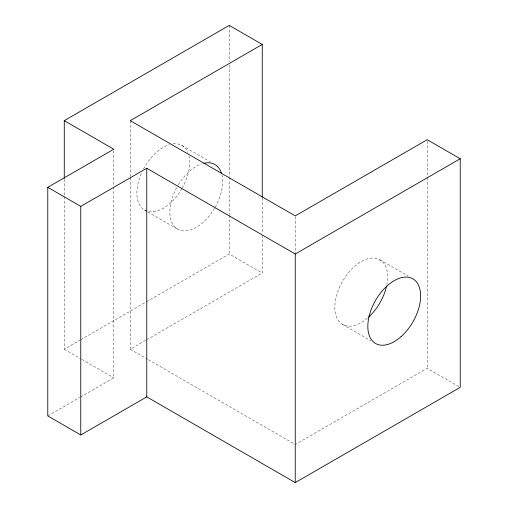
<?xml version="1.0" encoding="UTF-8"?>
<svg xmlns="http://www.w3.org/2000/svg" width="508" height="508" viewBox="0 0 508 508"><rect width="100%" height="100%" fill="white"/><g stroke="black" fill="none" stroke-linecap="round" stroke-linejoin="round"><path stroke-width="0.38" stroke-dasharray="2.54 1.91" d="M64.275 196.583L64.275 349.25L80.023 340.163M80.702 339.763L145.739 302.222M146.425 301.822L229.254 254L262.249 273.05L262.249 234.29M130.264 177.603L130.264 349.25L145.993 340.17M146.679 339.776L262.249 273.05M47.777 415.925L79.75 397.466M80.435 397.072L113.767 377.825L113.767 187.192M458.876 386.575L427.228 368.3L295.243 444.5L148.063 359.524M181.928 145.472L210.21 161.798M379.901 259.772L408.184 276.098M144.596 210.128L147.288 211.684M147.961 212.071L177.59 229.178M342.57 324.428L370.853 340.76M130.264 349.25L147.377 359.131M64.275 349.25L81.223 359.035M81.902 359.429L113.767 377.825M427.228 141.281L427.228 176.879M427.228 177.667L427.228 368.3M295.243 216.687L295.243 253.073M262.249 197.904L262.249 233.502M229.254 25.4L229.254 61.785M229.254 64.948L229.254 176.486M229.254 177.273L229.254 214.452M229.254 215.24L229.254 254M130.264 120.65L130.264 176.809M113.767 150.806L113.767 186.404M64.275 179.184L64.275 195.796M173.006 143.847A37.332 21.552 -60 0 1 187.795 152.387M188.925 155.861A37.332 21.552 -60 0 1 182.296 187.928M181.928 188.576A37.332 21.552 -60 0 1 147.892 211.455M147.193 211.258A37.332 21.552 -60 0 1 141.535 173.037M143.51 168.986A37.332 21.552 -60 0 1 169.431 144.602M221.926 174.911A37.332 21.552 -60 0 1 214.922 207.626M214.547 208.267A37.332 21.552 -60 0 1 177.406 229.07A37.332 21.552 -60 0 1 177.59 186.074M178.352 184.791A37.332 21.552 -60 0 1 201.752 163.868M367.462 318.122A37.332 21.552 -60 0 1 334.924 309.709A37.332 21.552 -60 0 1 363.328 260.509A37.332 21.552 -60 0 1 386.886 284.48"/><path stroke-width="0.76" d="M64.275 178.391L64.275 120.65L229.254 25.4L262.249 44.45L262.249 197.117M262.249 44.45L130.264 120.65L295.243 215.9L427.228 139.7L460.223 158.75L460.223 387.35L295.243 482.6L146.761 396.875L80.772 434.975L47.777 415.925L47.777 187.325L113.767 149.225L64.275 120.65M47.777 187.325L80.772 206.375L146.761 168.275L295.243 254L460.223 158.75M295.243 254L295.243 482.6M146.761 168.275L146.761 396.875M80.772 206.375L80.772 434.975M203.822 163.284A37.332 21.552 -60 0 1 221.545 173.514M386.582 285.991A37.332 21.552 -60 0 1 368.618 317.1M401.066 336.645A37.332 21.552 -60 0 0 412.896 278.822A37.332 21.552 -60 0 0 368.732 317.983A37.332 21.552 -60 0 0 401.066 336.645"/></g></svg>
